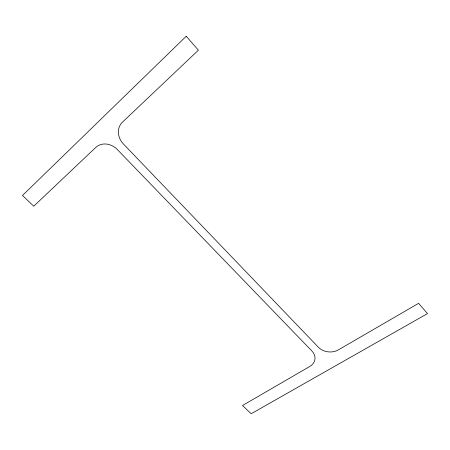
<?xml version="1.0" encoding="UTF-8"?>
<svg xmlns="http://www.w3.org/2000/svg" width="450" height="450" viewBox="0 0 450 450"><rect width="100%" height="100%" fill="white"/><g stroke="black" fill="none" stroke-linecap="round" stroke-linejoin="round"><path stroke-width="0.67" d="M186.249 36.248L22.5 195.469L33.744 206.201L95.833 147.375A16.009 13.708 41.3 0 1 117.27 149.473L311.968 351.084A13.928 10.946 7.9 0 1 309.825 366.446L242.516 405.501L251.162 413.752L427.5 313.582L418.59 303.339L338.372 349.881A14.355 11.441 4.8 0 1 318.414 347.271L123.323 143.882A16.447 14.507 44 0 1 122.479 122.124L198.388 50.203L186.249 36.248"/></g></svg>
